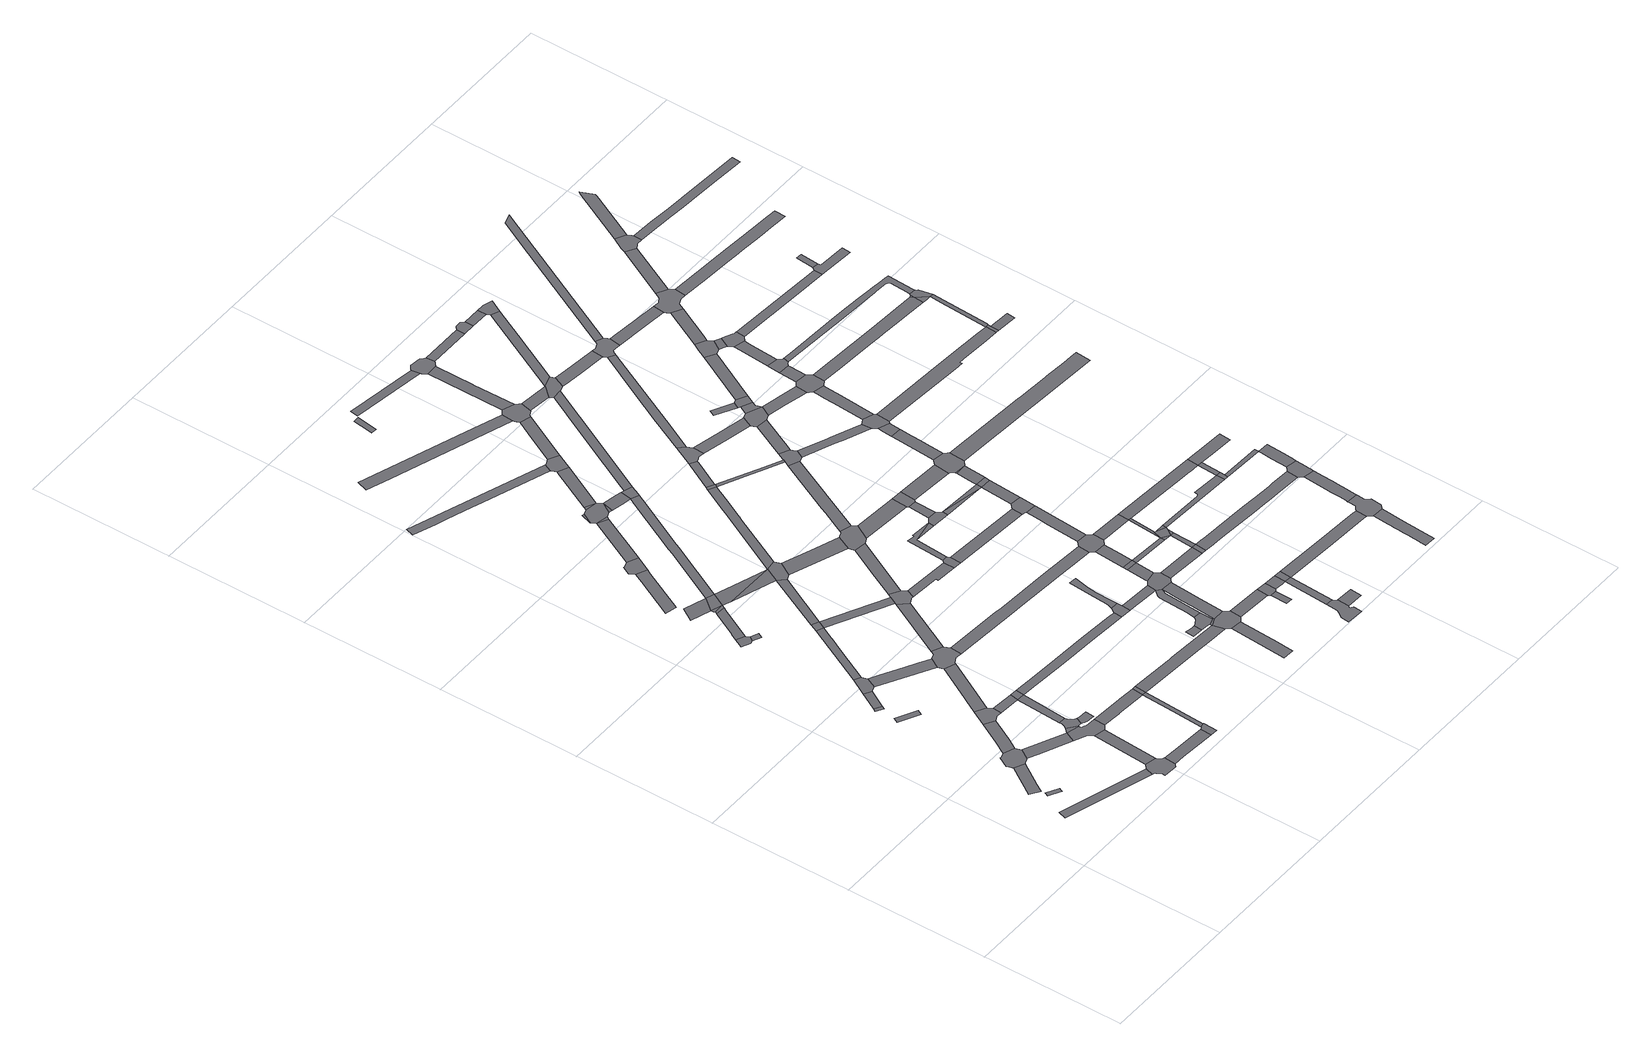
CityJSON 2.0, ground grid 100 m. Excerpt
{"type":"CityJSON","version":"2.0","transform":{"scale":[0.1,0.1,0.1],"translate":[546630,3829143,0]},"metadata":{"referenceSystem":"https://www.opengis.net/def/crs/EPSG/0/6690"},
"CityObjects":{
"road1":{"type":"Road","geometry":[{"type":"MultiSurface","lod":"1","boundaries":[[[0,1,2,3,4,5]]]}]},
"road2":{"type":"Road","attributes":{"RoadStructureAttribute.sectionType":"1"},"geometry":[{"type":"MultiSurface","lod":"1","boundaries":[[[6,7,8,9,10]]]}]},
"road3":{"type":"Road","attributes":{"RoadStructureAttribute.sectionType":"1"},"geometry":[{"type":"MultiSurface","lod":"1","boundaries":[[[11,12,13,14]]]}]},
"road4":{"type":"Road","geometry":[{"type":"MultiSurface","lod":"1","boundaries":[[[15,16,17,18,19,20,21,22,6,10,23,24,25,26,27,28,29]]]}]},
"road5":{"type":"Road","geometry":[{"type":"MultiSurface","lod":"1","boundaries":[[[30,31,32,33]]]}]},
"road6":{"type":"Road","geometry":[{"type":"MultiSurface","lod":"1","boundaries":[[[34,35,36,37]]]}]},
"road7":{"type":"Road","attributes":{"RoadStructureAttribute.sectionType":"1"},"geometry":[{"type":"MultiSurface","lod":"1","boundaries":[[[38,39,15,29,40,41,42]]]}]},
"road8":{"type":"Road","attributes":{"RoadStructureAttribute.sectionType":"1"},"geometry":[{"type":"MultiSurface","lod":"1","boundaries":[[[43,44,27,26,45,46,47,48]]]}]},
"road9":{"type":"Road","attributes":{"RoadStructureAttribute.sectionType":"1"},"geometry":[{"type":"MultiSurface","lod":"1","boundaries":[[[49,50,34,37,51]]]}]},
"road10":{"type":"Road","geometry":[{"type":"MultiSurface","lod":"1","boundaries":[[[52,53,14,13,54,55,56,57,58,59,60,61,62,63,64,65,66]]]}]},
"road11":{"type":"Road","geometry":[{"type":"MultiSurface","lod":"1","boundaries":[[[67,38,42,68,69,70,71,72,73,74]]]}]},
"road12":{"type":"Road","geometry":[{"type":"MultiSurface","lod":"1","boundaries":[[[75,50,49,51,76,77,78,79,80]]]}]},
"road13":{"type":"Road","attributes":{"RoadStructureAttribute.sectionType":"1"},"geometry":[{"type":"MultiSurface","lod":"1","boundaries":[[[81,82,52,66,83]]]}]},
"road14":{"type":"Road","attributes":{"RoadStructureAttribute.sectionType":"1"},"geometry":[{"type":"MultiSurface","lod":"1","boundaries":[[[84,48,85,86]]]}]},
"road15":{"type":"Road","geometry":[{"type":"MultiSurface","lod":"1","boundaries":[[[48,47,87,88,81,83,89,90,91,92,93,85]]]}]},
"road16":{"type":"Road","geometry":[{"type":"MultiSurface","lod":"1","boundaries":[[[94,95,96,84,86,97,98,99,100,101,102]]]}]},
"road17":{"type":"Road","attributes":{"RoadStructureAttribute.sectionType":"1"},"geometry":[{"type":"MultiSurface","lod":"1","boundaries":[[[72,71,103,104,105]]]}]},
"road18":{"type":"Road","geometry":[{"type":"MultiSurface","lod":"1","boundaries":[[[106,107,108,109,110,111]]]}]},
"road19":{"type":"Road","attributes":{"RoadStructureAttribute.sectionType":"1"},"geometry":[{"type":"MultiSurface","lod":"1","boundaries":[[[112,62,61,113,114,115]]]}]},
"road20":{"type":"Road","attributes":{"RoadStructureAttribute.sectionType":"1"},"geometry":[{"type":"MultiSurface","lod":"1","boundaries":[[[104,94,102,116]]]}]},
"road21":{"type":"Road","geometry":[{"type":"MultiSurface","lod":"1","boundaries":[[[117,118,119,120,121,99,98]]]}]},
"road22":{"type":"Road","attributes":{"RoadStructureAttribute.sectionType":"1"},"geometry":[{"type":"MultiSurface","lod":"1","boundaries":[[[122,123,124,67,74,125,126]]]}]},
"road23":{"type":"Road","attributes":{"RoadStructureAttribute.sectionType":"1"},"geometry":[{"type":"MultiSurface","lod":"1","boundaries":[[[127,128,129,130,78,77,131,132]]]}]},
"road24":{"type":"Road","geometry":[{"type":"MultiSurface","lod":"1","boundaries":[[[133,134,110,109]]]}]},
"road25":{"type":"Road","attributes":{"RoadStructureAttribute.sectionType":"1"},"geometry":[{"type":"MultiSurface","lod":"1","boundaries":[[[135,75,80,136,137,138,139,140]]]}]},
"road26":{"type":"Road","geometry":[{"type":"MultiSurface","lod":"1","boundaries":[[[105,104,116,141]]]}]},
"road27":{"type":"Road","attributes":{"RoadStructureAttribute.sectionType":"1"},"geometry":[{"type":"MultiSurface","lod":"1","boundaries":[[[142,143,144,106,111,145,146]]]}]},
"road28":{"type":"Road","attributes":{"RoadStructureAttribute.sectionType":"1"},"geometry":[{"type":"MultiSurface","lod":"1","boundaries":[[[147,148,149,150]]]}]},
"road29":{"type":"Road","geometry":[{"type":"MultiSurface","lod":"1","boundaries":[[[151,152,153,154,115,114,155]]]}]},
"road30":{"type":"Road","attributes":{"RoadStructureAttribute.sectionType":"1"},"geometry":[{"type":"MultiSurface","lod":"1","boundaries":[[[156,157,158,90,89,159,160,161,162,163]]]}]},
"road31":{"type":"Road","attributes":{"RoadStructureAttribute.sectionType":"1"},"geometry":[{"type":"MultiSurface","lod":"1","boundaries":[[[164,165,166,142,146]]]}]},
"road32":{"type":"Road","attributes":{"RoadStructureAttribute.sectionType":"1"},"geometry":[{"type":"MultiSurface","lod":"1","boundaries":[[[149,167,168,166,165]]]}]},
"road33":{"type":"Road","attributes":{"RoadStructureAttribute.sectionType":"1"},"geometry":[{"type":"MultiSurface","lod":"1","boundaries":[[[169,170,171,172,173,174]]]}]},
"road34":{"type":"Road","geometry":[{"type":"MultiSurface","lod":"1","boundaries":[[[150,149,165,175]]]}]},
"road35":{"type":"Road","geometry":[{"type":"MultiSurface","lod":"1","boundaries":[[[176,177,132,131,178,122,126,179,180,181,182,183]]]}]},
"road36":{"type":"Road","geometry":[{"type":"MultiSurface","lod":"1","boundaries":[[[184,135,140,185]]]}]},
"road37":{"type":"Road","attributes":{"RoadStructureAttribute.sectionType":"1"},"geometry":[{"type":"MultiSurface","lod":"1","boundaries":[[[162,186,153,152,187]]]}]},
"road38":{"type":"Road","geometry":[{"type":"MultiSurface","lod":"1","boundaries":[[[163,162,187,188]]]}]},
"road39":{"type":"Road","geometry":[{"type":"MultiSurface","lod":"1","boundaries":[[[189,190,191,192,193,169,174,194]]]}]},
"road40":{"type":"Road","attributes":{"RoadStructureAttribute.sectionType":"1"},"geometry":[{"type":"MultiSurface","lod":"1","boundaries":[[[195,184,185,196,197]]]}]},
"road41":{"type":"Road","attributes":{"RoadStructureAttribute.sectionType":"1"},"geometry":[{"type":"MultiSurface","lod":"1","boundaries":[[[185,140,198,199]]]}]},
"road42":{"type":"Road","attributes":{"RoadStructureAttribute.sectionType":"1"},"geometry":[{"type":"MultiSurface","lod":"1","boundaries":[[[200,195,201]]]}]},
"road43":{"type":"Road","attributes":{"RoadStructureAttribute.sectionType":"1"},"geometry":[{"type":"MultiSurface","lod":"1","boundaries":[[[202,175,165,200,201]]]}]},
"road44":{"type":"Road","attributes":{"RoadStructureAttribute.sectionType":"1"},"geometry":[{"type":"MultiSurface","lod":"1","boundaries":[[[203,176,183,204]]]}]},
"road45":{"type":"Road","attributes":{"RoadStructureAttribute.sectionType":"1"},"geometry":[{"type":"MultiSurface","lod":"1","boundaries":[[[205,206,207,208,141,116,209,210,211,212,213,214,215]]]}]},
"road46":{"type":"Road","attributes":{"RoadStructureAttribute.sectionType":"1"},"geometry":[{"type":"MultiSurface","lod":"1","boundaries":[[[216,189,194,217]]]}]},
"road47":{"type":"Road","attributes":{"RoadStructureAttribute.sectionType":"1"},"geometry":[{"type":"MultiSurface","lod":"1","boundaries":[[[218,219,220,221,222,150,175,223,224,225,226]]]}]},
"road48":{"type":"Road","geometry":[{"type":"MultiSurface","lod":"1","boundaries":[[[227,201,195,197,228,229]]]}]},
"road49":{"type":"Road","attributes":{"RoadStructureAttribute.sectionType":"1"},"geometry":[{"type":"MultiSurface","lod":"1","boundaries":[[[230,231,232,233,234,235,236,237]]]}]},
"road50":{"type":"Road","geometry":[{"type":"MultiSurface","lod":"1","boundaries":[[[238,199,198,203,204,239,240,241,242,243,244,245]]]}]},
"road51":{"type":"Road","attributes":{"RoadStructureAttribute.sectionType":"1"},"geometry":[{"type":"MultiSurface","lod":"1","boundaries":[[[246,247,248]]]}]},
"road52":{"type":"Road","attributes":{"RoadStructureAttribute.sectionType":"1"},"geometry":[{"type":"MultiSurface","lod":"1","boundaries":[[[216,217,249]]]}]},
"road53":{"type":"Road","attributes":{"RoadStructureAttribute.sectionType":"1"},"geometry":[{"type":"MultiSurface","lod":"1","boundaries":[[[250,251,252,188,187,253,254,255,256,257,258,259]]]}]},
"road54":{"type":"Road","geometry":[{"type":"MultiSurface","lod":"1","boundaries":[[[260,248,247,216,249,261,262,263]]]}]},
"road55":{"type":"Road","attributes":{"RoadStructureAttribute.sectionType":"1"},"geometry":[{"type":"MultiSurface","lod":"1","boundaries":[[[264,260,263]]]}]},
"road56":{"type":"Road","attributes":{"RoadStructureAttribute.sectionType":"1"},"geometry":[{"type":"MultiSurface","lod":"1","boundaries":[[[262,261,265]]]}]},
"road57":{"type":"Road","attributes":{"RoadStructureAttribute.sectionType":"1"},"geometry":[{"type":"MultiSurface","lod":"1","boundaries":[[[266,229,228,267,268]]]}]},
"road58":{"type":"Road","attributes":{"RoadStructureAttribute.sectionType":"1"},"geometry":[{"type":"MultiSurface","lod":"1","boundaries":[[[269,270,271,272,238,245,273]]]}]},
"road59":{"type":"Road","attributes":{"RoadStructureAttribute.sectionType":"1"},"geometry":[{"type":"MultiSurface","lod":"1","boundaries":[[[242,241,274,275,276,277]]]}]},
"road60":{"type":"Road","attributes":{"RoadStructureAttribute.sectionType":"1"},"geometry":[{"type":"MultiSurface","lod":"1","boundaries":[[[278,279,280,281,182,181,282,283,284,285,286,287,288]]]}]},
"road61":{"type":"Road","attributes":{"RoadStructureAttribute.sectionType":"1"},"geometry":[{"type":"MultiSurface","lod":"1","boundaries":[[[289,262,265,290,291,218,292]]]}]},
"road62":{"type":"Road","attributes":{"RoadStructureAttribute.sectionType":"1"},"geometry":[{"type":"MultiSurface","lod":"1","boundaries":[[[293,294,295,201,227,296,297,298,299,300,301]]]}]},
"road63":{"type":"Road","attributes":{"RoadStructureAttribute.sectionType":"1"},"geometry":[{"type":"MultiSurface","lod":"1","boundaries":[[[302,303,264,263,304]]]}]},
"road64":{"type":"Road","attributes":{"RoadStructureAttribute.sectionType":"1"},"geometry":[{"type":"MultiSurface","lod":"1","boundaries":[[[305,306,307,308,309,310,311,312]]]}]},
"road65":{"type":"Road","geometry":[{"type":"MultiSurface","lod":"1","boundaries":[[[313,314,315,316,317]]]}]},
"road66":{"type":"Road","geometry":[{"type":"MultiSurface","lod":"1","boundaries":[[[318,215,214,319,320,321]]]}]},
"road67":{"type":"Road","geometry":[{"type":"MultiSurface","lod":"1","boundaries":[[[292,218,226,322,323,324]]]}]},
"road68":{"type":"Road","attributes":{"RoadStructureAttribute.sectionType":"1"},"geometry":[{"type":"MultiSurface","lod":"1","boundaries":[[[325,326,327,328,329,330]]]}]},
"road69":{"type":"Road","geometry":[{"type":"MultiSurface","lod":"1","boundaries":[[[331,332,333,334,335,336,337]]]}]},
"road70":{"type":"Road","geometry":[{"type":"MultiSurface","lod":"1","boundaries":[[[338,339,277,276,340,341]]]}]},
"road71":{"type":"Road","attributes":{"RoadStructureAttribute.sectionType":"1"},"geometry":[{"type":"MultiSurface","lod":"1","boundaries":[[[342,343,344,317,316,345,346,347,348,349]]]}]},
"road72":{"type":"Road","geometry":[{"type":"MultiSurface","lod":"1","boundaries":[[[350,351,352,268,267,353,354,269,273,355,356,357,358,359,360]]]}]},
"road73":{"type":"Road","geometry":[{"type":"MultiSurface","lod":"1","boundaries":[[[347,346,259,361]]]}]},
"road74":{"type":"Road","attributes":{"RoadStructureAttribute.sectionType":"1"},"geometry":[{"type":"MultiSurface","lod":"1","boundaries":[[[362,363,364,365,366,367,368,369,318,321]]]}]},
"road75":{"type":"Road","geometry":[{"type":"MultiSurface","lod":"1","boundaries":[[[370,371,237,236,372,302,304,373,374]]]}]},
"road76":{"type":"Road","geometry":[{"type":"MultiSurface","lod":"1","boundaries":[[[375,361,259,258,325,330,376,377,378]]]}]},
"road77":{"type":"Road","attributes":{"RoadStructureAttribute.sectionType":"1"},"geometry":[{"type":"MultiSurface","lod":"1","boundaries":[[[379,320,319,380,381,382]]]}]},
"road78":{"type":"Road","attributes":{"RoadStructureAttribute.sectionType":"1"},"geometry":[{"type":"MultiSurface","lod":"1","boundaries":[[[381,383,384,385,342,349,386,387]]]}]},
"road79":{"type":"Road","attributes":{"RoadStructureAttribute.sectionType":"1"},"geometry":[{"type":"MultiSurface","lod":"1","boundaries":[[[388,389,390,339,338,391,392]]]}]},
"road80":{"type":"Road","geometry":[{"type":"MultiSurface","lod":"1","boundaries":[[[393,293,301,394]]]}]},
"road81":{"type":"Road","attributes":{"RoadStructureAttribute.sectionType":"1"},"geometry":[{"type":"MultiSurface","lod":"1","boundaries":[[[387,395,396,397,375,378,398,399,400,401]]]}]},
"road82":{"type":"Road","attributes":{"RoadStructureAttribute.sectionType":"1"},"geometry":[{"type":"MultiSurface","lod":"1","boundaries":[[[392,391,402]]]}]},
"road83":{"type":"Road","attributes":{"RoadStructureAttribute.sectionType":"1"},"geometry":[{"type":"MultiSurface","lod":"1","boundaries":[[[403,404,370,374,405,406,407]]]}]},
"road84":{"type":"Road","attributes":{"RoadStructureAttribute.sectionType":"1"},"geometry":[{"type":"MultiSurface","lod":"1","boundaries":[[[358,357,408,409]]]}]},
"road85":{"type":"Road","attributes":{"RoadStructureAttribute.sectionType":"1"},"geometry":[{"type":"MultiSurface","lod":"1","boundaries":[[[410,411,393,394,412,413,414,415]]]}]},
"road86":{"type":"Road","attributes":{"RoadStructureAttribute.sectionType":"1"},"geometry":[{"type":"MultiSurface","lod":"1","boundaries":[[[377,376,416,417]]]}]},
"road87":{"type":"Road","geometry":[{"type":"MultiSurface","lod":"1","boundaries":[[[418,419,420,421,422,423,382,381,387,401,424,425,426]]]}]},
"road88":{"type":"Road","attributes":{"RoadStructureAttribute.sectionType":"1"},"geometry":[{"type":"MultiSurface","lod":"1","boundaries":[[[427,428,429,430]]]}]},
"road89":{"type":"Road","attributes":{"RoadStructureAttribute.sectionType":"1"},"geometry":[{"type":"MultiSurface","lod":"1","boundaries":[[[431,432,341,340,433,434]]]}]},
"road90":{"type":"Road","attributes":{"RoadStructureAttribute.sectionType":"1"},"geometry":[{"type":"MultiSurface","lod":"1","boundaries":[[[435,436,437,438,350,360,439]]]}]},
"road91":{"type":"Road","attributes":{"RoadStructureAttribute.sectionType":"1"},"geometry":[{"type":"MultiSurface","lod":"1","boundaries":[[[440,441,442,443,444,445,446,447,324,323]]]}]},
"road92":{"type":"Road","attributes":{"RoadStructureAttribute.sectionType":"1"},"geometry":[{"type":"MultiSurface","lod":"1","boundaries":[[[448,449,450,421,420,451,452]]]}]},
"road93":{"type":"Road","geometry":[{"type":"MultiSurface","lod":"1","boundaries":[[[453,448,452,454]]]}]},
"road94":{"type":"Road","geometry":[{"type":"MultiSurface","lod":"1","boundaries":[[[455,392,402,456,457,458]]]}]},
"road95":{"type":"Road","attributes":{"RoadStructureAttribute.sectionType":"1"},"geometry":[{"type":"MultiSurface","lod":"1","boundaries":[[[459,394,301,460,461,462,463]]]}]},
"road96":{"type":"Road","geometry":[{"type":"MultiSurface","lod":"1","boundaries":[[[464,465,466,467,468]]]}]},
"road97":{"type":"Road","attributes":{"RoadStructureAttribute.sectionType":"1"},"geometry":[{"type":"MultiSurface","lod":"1","boundaries":[[[469,453,454,470,471,472]]]}]},
"road98":{"type":"Road","attributes":{"RoadStructureAttribute.sectionType":"1"},"geometry":[{"type":"MultiSurface","lod":"1","boundaries":[[[473,455,458,474]]]}]},
"road99":{"type":"Road","geometry":[{"type":"MultiSurface","lod":"1","boundaries":[[[475,476,477,478,479,480,481,482,483,484,485,486,487,488]]]}]},
"road100":{"type":"Road","geometry":[{"type":"MultiSurface","lod":"1","boundaries":[[[489,410,415,490,491,492,493,494,495]]]}]},
"road101":{"type":"Road","geometry":[{"type":"MultiSurface","lod":"1","boundaries":[[[496,312,311,497,403,407,498,499,500,501,502]]]}]},
"road102":{"type":"Road","geometry":[{"type":"MultiSurface","lod":"1","boundaries":[[[417,416,464,468,503,504]]]}]},
"road103":{"type":"Road","geometry":[{"type":"MultiSurface","lod":"1","boundaries":[[[409,408,473,474,505,506]]]}]},
"road104":{"type":"Road","geometry":[{"type":"MultiSurface","lod":"1","boundaries":[[[507,288,287,469,472,508,509,510,511]]]}]},
"road105":{"type":"Road","attributes":{"RoadStructureAttribute.sectionType":"1"},"geometry":[{"type":"MultiSurface","lod":"1","boundaries":[[[426,425,512,513,514]]]}]},
"road106":{"type":"Road","attributes":{"RoadStructureAttribute.sectionType":"1"},"geometry":[{"type":"MultiSurface","lod":"1","boundaries":[[[515,475,488,516]]]}]},
"road107":{"type":"Road","attributes":{"RoadStructureAttribute.sectionType":"1"},"geometry":[{"type":"MultiSurface","lod":"1","boundaries":[[[504,503,517,515,518]]]}]},
"road108":{"type":"Road","attributes":{"RoadStructureAttribute.sectionType":"1"},"geometry":[{"type":"MultiSurface","lod":"1","boundaries":[[[454,452,519,520]]]}]},
"road109":{"type":"Road","attributes":{"RoadStructureAttribute.sectionType":"1"},"geometry":[{"type":"MultiSurface","lod":"1","boundaries":[[[521,522,523,524,525,526,496,502]]]}]},
"road110":{"type":"Road","geometry":[{"type":"MultiSurface","lod":"1","boundaries":[[[527,528,486,485]]]}]},
"road111":{"type":"Road","attributes":{"RoadStructureAttribute.sectionType":"1"},"geometry":[{"type":"MultiSurface","lod":"1","boundaries":[[[529,530,531,507,511,532]]]}]},
"road112":{"type":"Road","attributes":{"RoadStructureAttribute.sectionType":"1"},"geometry":[{"type":"MultiSurface","lod":"1","boundaries":[[[457,456,533]]]}]},
"road113":{"type":"Road","geometry":[{"type":"MultiSurface","lod":"1","boundaries":[[[518,515,516,534]]]}]},
"road114":{"type":"Road","attributes":{"RoadStructureAttribute.sectionType":"1"},"geometry":[{"type":"MultiSurface","lod":"1","boundaries":[[[535,500,499,536,537,538]]]}]},
"road115":{"type":"Road","attributes":{"RoadStructureAttribute.sectionType":"1"},"geometry":[{"type":"MultiSurface","lod":"1","boundaries":[[[457,533,539,540]]]}]},
"road116":{"type":"Road","geometry":[{"type":"MultiSurface","lod":"1","boundaries":[[[541,542,543,463,462,544,435,439,545,546,547,548,549,550]]]}]},
"road117":{"type":"Road","geometry":[{"type":"MultiSurface","lod":"1","boundaries":[[[551,552,553,430,429,554,524,523,555,556,557,558,559,560]]]}]},
"road118":{"type":"Road","geometry":[{"type":"MultiSurface","lod":"1","boundaries":[[[514,513,561,562]]]}]},
"road119":{"type":"Road","attributes":{"RoadStructureAttribute.sectionType":"1"},"geometry":[{"type":"MultiSurface","lod":"1","boundaries":[[[563,564,565,566,493,492,567,568,569]]]}]},
"road120":{"type":"Road","geometry":[{"type":"MultiSurface","lod":"1","boundaries":[[[570,434,433,571,572,529,532,573]]]}]},
"road121":{"type":"Road","geometry":[{"type":"MultiSurface","lod":"1","boundaries":[[[574,575,510,509,576,577,578,579,580]]]}]},
"road122":{"type":"Road","attributes":{"RoadStructureAttribute.sectionType":"1"},"geometry":[{"type":"MultiSurface","lod":"1","boundaries":[[[506,505,581,582]]]}]},
"road123":{"type":"Road","attributes":{"RoadStructureAttribute.sectionType":"1"},"geometry":[{"type":"MultiSurface","lod":"1","boundaries":[[[520,519,583]]]}]},
"road124":{"type":"Road","attributes":{"RoadStructureAttribute.sectionType":"1"},"geometry":[{"type":"MultiSurface","lod":"1","boundaries":[[[583,514,562,584]]]}]},
"road125":{"type":"Road","geometry":[{"type":"MultiSurface","lod":"1","boundaries":[[[585,538,537,443,442,586,587]]]}]},
"road126":{"type":"Road","geometry":[{"type":"MultiSurface","lod":"1","boundaries":[[[588,520,583,589,590,591]]]}]},
"road127":{"type":"Road","attributes":{"RoadStructureAttribute.sectionType":"1"},"geometry":[{"type":"MultiSurface","lod":"1","boundaries":[[[579,520,588,592,593]]]}]},
"road128":{"type":"Road","attributes":{"RoadStructureAttribute.sectionType":"1"},"geometry":[{"type":"MultiSurface","lod":"1","boundaries":[[[589,583,584]]]}]},
"road129":{"type":"Road","attributes":{"RoadStructureAttribute.sectionType":"1"},"geometry":[{"type":"MultiSurface","lod":"1","boundaries":[[[539,570,573,594]]]}]},
"road130":{"type":"Road","attributes":{"RoadStructureAttribute.sectionType":"1"},"geometry":[{"type":"MultiSurface","lod":"1","boundaries":[[[595,541,550,596,597,598]]]}]},
"road131":{"type":"Road","geometry":[{"type":"MultiSurface","lod":"1","boundaries":[[[591,590,599]]]}]},
"road132":{"type":"Road","geometry":[{"type":"MultiSurface","lod":"1","boundaries":[[[540,539,594,600]]]}]},
"road133":{"type":"Road","attributes":{"RoadStructureAttribute.sectionType":"1"},"geometry":[{"type":"MultiSurface","lod":"1","boundaries":[[[601,602,603,489,495,604,605,606]]]}]},
"road134":{"type":"Road","attributes":{"RoadStructureAttribute.sectionType":"1"},"geometry":[{"type":"MultiSurface","lod":"1","boundaries":[[[607,608,609,610,540,600]]]}]},
"road135":{"type":"Road","attributes":{"RoadStructureAttribute.sectionType":"1"},"geometry":[{"type":"MultiSurface","lod":"1","boundaries":[[[611,612,613,614,548,547,615,616,617,618]]]}]},
"road136":{"type":"Road","attributes":{"RoadStructureAttribute.sectionType":"1"},"geometry":[{"type":"MultiSurface","lod":"1","boundaries":[[[619,608,607]]]}]},
"road137":{"type":"Road","attributes":{"RoadStructureAttribute.sectionType":"1"},"geometry":[{"type":"MultiSurface","lod":"1","boundaries":[[[558,557,620,621]]]}]},
"road138":{"type":"Road","geometry":[{"type":"MultiSurface","lod":"1","boundaries":[[[622,623,624,582,581,625,626,619,607,627,628,629,630,631,632]]]}]},
"road139":{"type":"Road","geometry":[{"type":"MultiSurface","lod":"1","boundaries":[[[633,634,635,636,637]]]}]},
"road140":{"type":"Road","geometry":[{"type":"MultiSurface","lod":"1","boundaries":[[[638,639,569,568,595,598,640,641,642]]]}]},
"road141":{"type":"Road","attributes":{"RoadStructureAttribute.sectionType":"1"},"geometry":[{"type":"MultiSurface","lod":"1","boundaries":[[[643,644,587,586,645,646,647,648]]]}]},
"road142":{"type":"Road","attributes":{"RoadStructureAttribute.sectionType":"1"},"geometry":[{"type":"MultiSurface","lod":"1","boundaries":[[[649,638,642,650,651]]]}]},
"road143":{"type":"Road","attributes":{"RoadStructureAttribute.sectionType":"1"},"geometry":[{"type":"MultiSurface","lod":"1","boundaries":[[[652,653,534,516,654,655,656,657,658]]]}]},
"road144":{"type":"Road","attributes":{"RoadStructureAttribute.sectionType":"1"},"geometry":[{"type":"MultiSurface","lod":"1","boundaries":[[[659,660,661,662,622,632,663,664,665,666]]]}]},
"road145":{"type":"Road","geometry":[{"type":"MultiSurface","lod":"1","boundaries":[[[667,668,637,636,669,649,651,670]]]}]},
"road146":{"type":"Road","attributes":{"RoadStructureAttribute.sectionType":"1"},"geometry":[{"type":"MultiSurface","lod":"1","boundaries":[[[671,538,585,672,673]]]}]},
"road147":{"type":"Road","attributes":{"RoadStructureAttribute.sectionType":"1"},"geometry":[{"type":"MultiSurface","lod":"1","boundaries":[[[674,675,676,599,590,677,678]]]}]},
"road148":{"type":"Road","attributes":{"RoadStructureAttribute.sectionType":"1"},"geometry":[{"type":"MultiSurface","lod":"1","boundaries":[[[679,680,659,666,681]]]}]},
"road149":{"type":"Road","geometry":[{"type":"MultiSurface","lod":"1","boundaries":[[[682,683,621,620,684,685]]]}]},
"road150":{"type":"Road","attributes":{"RoadStructureAttribute.sectionType":"1"},"geometry":[{"type":"MultiSurface","lod":"1","boundaries":[[[686,642,641,687,688,689,690,691,692]]]}]},
"road151":{"type":"Road","attributes":{"RoadStructureAttribute.sectionType":"1"},"geometry":[{"type":"MultiSurface","lod":"1","boundaries":[[[693,694,695,696,697,698,562,561,699,700,701,702,703,704,705,706,707,708]]]}]},
"road152":{"type":"Road","attributes":{"RoadStructureAttribute.sectionType":"1"},"geometry":[{"type":"MultiSurface","lod":"1","boundaries":[[[709,580,579,593,710,711,712,713,714,715]]]}]},
"road153":{"type":"Road","geometry":[{"type":"MultiSurface","lod":"1","boundaries":[[[716,717,618,617,718,719,679,681,720,721,722,723]]]}]},
"road154":{"type":"Road","attributes":{"RoadStructureAttribute.sectionType":"1"},"geometry":[{"type":"MultiSurface","lod":"1","boundaries":[[[685,684,724,725]]]}]},
"road155":{"type":"Road","attributes":{"RoadStructureAttribute.sectionType":"1"},"geometry":[{"type":"MultiSurface","lod":"1","boundaries":[[[726,667,670,727]]]}]},
"road156":{"type":"Road","geometry":[{"type":"MultiSurface","lod":"1","boundaries":[[[728,729,730,648,647,601,606,731,732,733,734,735,736,737,738]]]}]},
"road157":{"type":"Road","attributes":{"RoadStructureAttribute.sectionType":"1"},"geometry":[{"type":"MultiSurface","lod":"1","boundaries":[[[739,740,741,742,716,723,743,744,745]]]}]},
"road158":{"type":"Road","attributes":{"RoadStructureAttribute.sectionType":"1"},"geometry":[{"type":"MultiSurface","lod":"1","boundaries":[[[746,747,748,749,750,751,752,753,754,755,756,757,758,759,760,761,762,763,764,765]]]}]},
"road159":{"type":"Road","geometry":[{"type":"MultiSurface","lod":"1","boundaries":[[[725,724,671,673,766,767]]]}]},
"road160":{"type":"Road","geometry":[{"type":"MultiSurface","lod":"1","boundaries":[[[768,769,692,691,770,739,745,771,772,773]]]}]},
"road161":{"type":"Road","attributes":{"RoadStructureAttribute.sectionType":"1"},"geometry":[{"type":"MultiSurface","lod":"1","boundaries":[[[774,768,773,775,776]]]}]},
"road162":{"type":"Road","geometry":[{"type":"MultiSurface","lod":"1","boundaries":[[[678,677,777,778,779]]]}]},
"road163":{"type":"Road","geometry":[{"type":"MultiSurface","lod":"1","boundaries":[[[714,678,779,780]]]}]},
"road164":{"type":"Road","geometry":[{"type":"MultiSurface","lod":"1","boundaries":[[[781,782,783,784,658,657,785,746,765,786,787,788,789,790,791]]]}]},
"road165":{"type":"Road","geometry":[{"type":"MultiSurface","lod":"1","boundaries":[[[792,793,726,727,794,795,796]]]}]},
"road166":{"type":"Road","geometry":[{"type":"MultiSurface","lod":"1","boundaries":[[[797,798,774,776,799,800,801,802,803,804,805,806,807]]]}]},
"road167":{"type":"Road","attributes":{"RoadStructureAttribute.sectionType":"1"},"geometry":[{"type":"MultiSurface","lod":"1","boundaries":[[[808,809,736,735,810,811,812,813]]]}]},
"road168":{"type":"Road","attributes":{"RoadStructureAttribute.sectionType":"1"},"geometry":[{"type":"MultiSurface","lod":"1","boundaries":[[[814,815,816,797,807,817,818,819]]]}]},
"road169":{"type":"Road","attributes":{"RoadStructureAttribute.sectionType":"1"},"geometry":[{"type":"MultiSurface","lod":"1","boundaries":[[[795,794,820,821]]]}]},
"road170":{"type":"Road","attributes":{"RoadStructureAttribute.sectionType":"1"},"geometry":[{"type":"MultiSurface","lod":"1","boundaries":[[[822,823,824,825,826,827,828,781,791,829,830,831,832,833,834]]]}]},
"road171":{"type":"Road","attributes":{"RoadStructureAttribute.sectionType":"1"},"geometry":[{"type":"MultiSurface","lod":"1","boundaries":[[[778,777,835,836]]]}]},
"road172":{"type":"Road","geometry":[{"type":"MultiSurface","lod":"1","boundaries":[[[837,838,839,821,820,814,819,840,841,842]]]}]},
"road173":{"type":"Road","attributes":{"RoadStructureAttribute.sectionType":"1"},"geometry":[{"type":"MultiSurface","lod":"1","boundaries":[[[843,844,845,846,847,848,629,628,849,850,851]]]}]},
"road174":{"type":"Road","attributes":{"RoadStructureAttribute.sectionType":"1"},"geometry":[{"type":"MultiSurface","lod":"1","boundaries":[[[852,792,796,853,854]]]}]},
"road175":{"type":"Road","attributes":{"RoadStructureAttribute.sectionType":"1"},"geometry":[{"type":"MultiSurface","lod":"1","boundaries":[[[855,856,715,714,780,857,858,859,860,861]]]}]},
"road176":{"type":"Road","geometry":[{"type":"MultiSurface","lod":"1","boundaries":[[[862,863,708,707,864,865,822,834,866,867,868,869,870]]]}]},
"road177":{"type":"Road","attributes":{"RoadStructureAttribute.sectionType":"1"},"geometry":[{"type":"MultiSurface","lod":"1","boundaries":[[[835,871,872,862,870,873,874,875]]]}]},
"road178":{"type":"Road","attributes":{"RoadStructureAttribute.sectionType":"1"},"geometry":[{"type":"MultiSurface","lod":"1","boundaries":[[[876,877,878,721,720,879,880,881,882,883,884,885,886]]]}]},
"road179":{"type":"Road","attributes":{"RoadStructureAttribute.sectionType":"1"},"geometry":[{"type":"MultiSurface","lod":"1","boundaries":[[[887,888,889,890,728,738]]]}]},
"road180":{"type":"Road","geometry":[{"type":"MultiSurface","lod":"1","boundaries":[[[891,892,893,894,895,813,812,896,852,854,897,898,899,900,901]]]}]},
"road181":{"type":"Road","attributes":{"RoadStructureAttribute.sectionType":"1"},"geometry":[{"type":"MultiSurface","lod":"1","boundaries":[[[902,772,771,903,904,905,906,907,908,909,910,911,912]]]}]},
"road182":{"type":"Road","attributes":{"RoadStructureAttribute.sectionType":"1"},"geometry":[{"type":"MultiSurface","lod":"1","boundaries":[[[913,914,915,916,917,918,919,920,921,922,923,924,802,801,925,926,927,928,929,930,931,932,933,934,935]]]}]},
"road183":{"type":"Road","attributes":{"RoadStructureAttribute.sectionType":"1"},"geometry":[{"type":"MultiSurface","lod":"1","boundaries":[[[936,937,842,841,938,939,940,941]]]}]},
"road184":{"type":"Road","attributes":{"RoadStructureAttribute.sectionType":"1"},"geometry":[{"type":"MultiSurface","lod":"1","boundaries":[[[942,891,901,943]]]}]},
"road185":{"type":"Road","geometry":[{"type":"MultiSurface","lod":"1","boundaries":[[[944,945,942,943,946,947,948,949,950,951,952]]]}]},
"road186":{"type":"Road","geometry":[{"type":"MultiSurface","lod":"1","boundaries":[[[885,953,954,955,956,886]]]}]},
"road187":{"type":"Road","attributes":{"RoadStructureAttribute.sectionType":"1"},"geometry":[{"type":"MultiSurface","lod":"1","boundaries":[[[954,953,957,958]]]}]},
"road188":{"type":"Road","attributes":{"RoadStructureAttribute.sectionType":"1"},"geometry":[{"type":"MultiSurface","lod":"1","boundaries":[[[959,960,961,886,956,962,963,964]]]}]},
"road189":{"type":"Road","geometry":[{"type":"MultiSurface","lod":"1","boundaries":[[[965,966,912,911]]]}]},
"road190":{"type":"Road","attributes":{"RoadStructureAttribute.sectionType":"1"},"geometry":[{"type":"MultiSurface","lod":"1","boundaries":[[[967,968,969,970,971,972,900,899,973,974,975,976,977,978,979,980,981]]]}]},
"road191":{"type":"Road","geometry":[{"type":"MultiSurface","lod":"1","boundaries":[[[911,910,982,959]]]}]},
"road192":{"type":"Road","geometry":[{"type":"MultiSurface","lod":"1","boundaries":[[[934,983,965,911,959,964,984,985,935]]]}]},
"road193":{"type":"Road","attributes":{"RoadStructureAttribute.sectionType":"1"},"geometry":[{"type":"MultiSurface","lod":"1","boundaries":[[[986,987,988,944,952,989,990,991]]]}]},
"road194":{"type":"Road","geometry":[{"type":"MultiSurface","lod":"1","boundaries":[[[992,993,994,995]]]}]},
"road195":{"type":"Road","geometry":[{"type":"MultiSurface","lod":"1","boundaries":[[[994,941,940,996,997,998,995]]]}]},
"road196":{"type":"Road","attributes":{"RoadStructureAttribute.sectionType":"1"},"geometry":[{"type":"MultiSurface","lod":"1","boundaries":[[[999,1000,1001,1002,1003,950,949,1004,1005,1006,1007,1008,1009,1010]]]}]}
},
"vertices":[
[455,496,0],[456,495,0],[462,509,0],[469,523,0],[388,568,0],[374,542,0],
[453,850,0],[316,638,0],[382,596,0],[418,652,0],[523,814,0],
[296,400,0],[278,343,0],[892,152,0],[909,209,0],
[522,975,0],[495,966,0],[482,962,0],[477,964,0],[439,894,0],[445,875,0],[451,856,0],[453,852,0],[525,817,0],[527,820,0],[559,832,0],[568,836,0],[610,904,0],[606,919,0],[598,947,0],
[512,1573,0],[530,1608,0],[388,1681,0],[371,1645,0],
[383,1828,0],[371,1806,0],[421,1778,0],[433,1800,0],
[656,1221,0],[574,1071,0],[642,1025,0],[668,1072,0],[727,1182,0],
[882,781,0],[617,901,0],[576,832,0],[637,804,0],[856,706,0],[889,778,0],
[468,1947,0],[453,1955,0],[504,1927,0],
[941,234,0],[919,216,0],[912,145,0],[916,138,0],[923,128,0],[933,113,0],[931,86,0],[1030,80,0],[1041,91,0],[1049,99,0],[1055,179,0],[1052,179,0],[1047,183,0],[1020,208,0],[1020,219,0],
[715,1331,0],[761,1200,0],[765,1199,0],[781,1198,0],[801,1197,0],[805,1257,0],[799,1267,0],[786,1292,0],
[518,2074,0],[518,1932,0],[542,1941,0],[578,2014,0],[569,2040,0],[564,2053,0],
[968,629,0],[967,623,0],[1046,612,0],
[919,808,0],[976,754,0],[982,758,0],
[946,665,0],[963,637,0],[1078,637,0],[1083,718,0],[1013,723,0],[995,730,0],[978,738,0],
[937,865,0],[937,848,0],[931,827,0],[990,761,0],[1008,758,0],[1028,806,0],[1011,817,0],[992,837,0],[985,863,0],
[923,1188,0],[954,1186,0],[964,1246,0],
[394,2848,0],[362,2787,0],[420,2757,0],[443,2763,0],[463,2794,0],[449,2820,0],
[1137,173,0],[1131,94,0],[1379,76,0],[1385,156,0],
[1010,1182,0],
[1026,746,0],[1045,741,0],[1102,735,0],[1104,797,0],[1049,799,0],
[916,1698,0],[782,1453,0],[762,1416,0],[832,1378,0],[991,1671,0],
[866,1854,0],[794,1894,0],[721,1935,0],[647,1977,0],[904,1740,0],[943,1812,0],
[503,2737,0],[521,2772,0],
[738,2511,0],[601,2126,0],[687,2296,0],[728,2375,0],[753,2426,0],[786,2491,0],
[1015,1242,0],
[510,3073,0],[420,2897,0],[418,2895,0],[568,3050,0],[579,3071,0],
[431,3261,0],[373,3166,0],[510,3119,0],[583,3208,0],
[1438,172,0],[1431,170,0],[1404,167,0],[1403,162,0],[1432,73,0],
[1395,696,0],[1316,701,0],[1283,703,0],[1210,628,0],[1211,628,0],[1278,624,0],[1427,613,0],[1433,693,0],
[588,3088,0],[590,3092,0],[519,3090,0],
[514,3106,0],[515,3102,0],
[509,3671,0],[474,3601,0],[335,3323,0],[414,3301,0],[565,3602,0],[581,3635,0],
[640,3189,0],
[997,1853,0],[982,1825,0],[911,1714,0],[997,1681,0],[1034,1699,0],[1082,1696,0],[1087,1777,0],[1068,1817,0],
[765,2567,0],[813,2544,0],
[1415,382,0],[1455,612,0],
[1460,691,0],
[563,3777,0],[523,3760,0],[515,3763,0],[488,3707,0],[493,3698,0],[635,3741,0],
[960,2965,0],[895,2706,0],[1003,2919,0],
[1211,2275,0],[1238,2328,0],
[653,3070,0],[1009,3064,0],
[773,3143,0],
[1206,2266,0],[1264,2203,0],
[1870,1184,0],[1619,1201,0],[1374,1217,0],[1185,1230,0],[1124,1174,0],[1351,1158,0],[1422,1154,0],[1643,1138,0],[1834,1125,0],[1908,1120,0],[1912,1180,0],
[734,4121,0],[807,4085,0],
[1028,4088,0],[996,4025,0],[804,3642,0],[784,3604,0],[585,3212,0],[851,3604,0],[876,3656,0],[1052,4002,0],[1083,4063,0],
[1082,3073,0],[1041,2933,0],[1096,3030,0],
[26,4998,0],[8,4941,0],[166,4887,0],[241,4861,0],[411,4803,0],[487,4777,0],[947,4620,0],[973,4675,0],
[1252,2355,0],[1296,2221,0],[1302,2224,0],[1320,2223,0],[1343,2281,0],[1336,2291,0],[1334,2296,0],[1322,2315,0],
[743,4235,0],[717,4158,0],[757,4230,0],
[817,4106,0],
[1800,669,0],[1776,670,0],[1757,671,0],[1461,611,0],[1472,610,0],[1752,592,0],[1958,578,0],[2039,572,0],[2185,562,0],[2164,643,0],
[796,4244,0],[854,4122,0],[901,4195,0],[878,4229,0],
[807,4265,0],
[885,4116,0],
[1295,2958,0],[1440,2787,0],[1486,2888,0],
[1450,2746,0],[1380,2608,0],[1353,2556,0],[1353,2555,0],[1535,2734,0],
[1529,2207,0],[1526,2189,0],[1671,2178,0],[1672,2256,0],
[2111,1706,0],[1943,1718,0],[1553,1744,0],[1497,1749,0],[1569,1663,0],[1626,1659,0],[1734,1651,0],[2002,1633,0],[2106,1626,0],[2256,1616,0],[2261,1696,0],
[1008,4174,0],[981,4097,0],[1018,4090,0],[1043,4166,0],
[1365,3767,0],[1283,3609,0],[1259,3562,0],[1276,3461,0],[1281,3472,0],[1282,3473,0],[1351,3609,0],[1415,3736,0],[1417,3740,0],
[964,4581,0],[960,4574,0],[1037,4545,0],
[878,5245,0],[529,5364,0],[193,5479,0],[166,5401,0],[330,5345,0],[851,5167,0],[1172,5058,0],[1180,5141,0],
[2079,726,0],[2028,736,0],[2022,675,0],[2095,670,0],[2099,726,0],
[1935,1213,0],[1984,1115,0],[1989,1175,0],[1989,1213,0],
[1090,4076,0],[1121,4144,0],[1064,4162,0],
[2212,535,0],[2194,251,0],[2186,130,0],[2266,126,0],[2274,246,0],[2292,527,0],
[597,5701,0],[593,5673,0],[613,5670,0],[633,5668,0],[637,5701,0],[653,5817,0],[614,5815,0],
[1722,2271,0],[1687,2270,0],[1728,2174,0],[1733,2252,0],
[2158,771,0],[2151,754,0],[2118,732,0],[2149,666,0],[2164,660,0],[2215,677,0],[2210,692,0],[2214,768,0],
[1532,2915,0],[1526,2903,0],[1493,2891,0],[1441,2782,0],[1443,2775,0],[1564,2749,0],[1567,2750,0],[1573,2753,0],[1632,2859,0],[1628,2865,0],[1610,2893,0],
[2219,667,0],
[1988,1265,0],[1992,1374,0],[2000,1439,0],[2021,1542,0],[1969,1546,0],[1958,1393,0],[1948,1259,0],[1944,1238,0],
[1019,4690,0],[979,4673,0],[951,4611,0],[1052,4575,0],[1091,4654,0],
[2221,667,0],[2326,552,0],[2331,632,0],[2302,667,0],
[1990,1175,0],[2018,1113,0],[2218,1099,0],[2224,1159,0],
[2184,1058,0],[2179,1038,0],[2169,826,0],[2229,1037,0],[2247,1070,0],
[1758,2546,0],[1758,2535,0],[1700,2540,0],[1740,2506,0],[1902,2537,0],
[1375,3786,0],[1427,3759,0],
[2246,1048,0],[2236,917,0],[2232,843,0],[2313,839,0],[2318,919,0],[2327,1046,0],[2328,1063,0],
[1899,2496,0],
[1186,5016,0],[1112,4872,0],[1183,4836,0],[1189,4848,0],[1263,4994,0],
[1941,2727,0],[1948,2837,0],
[1482,3990,0],[1476,3978,0],[1431,3767,0],[1433,3771,0],[1524,3951,0],[1531,3965,0],
[2574,535,0],[2580,615,0],
[2356,1172,0],[2344,1188,0],[2335,1199,0],[2255,1185,0],[2235,1168,0],[2233,1166,0],[2349,1083,0],[2356,1089,0],[2360,1166,0],
[672,5886,0],[663,5826,0],[1185,5750,0],[1177,5811,0],
[1769,2249,0],[1738,2251,0],[2290,2132,0],[2296,2211,0],
[1817,3507,0],[1632,3123,0],[1612,3080,0],[1553,2959,0],[1888,3473,0],
[1342,4578,0],[1535,4957,0],[1551,4988,0],[1484,4983,0],[1477,4971,0],[1347,4717,0],[1276,4577,0],[1081,4195,0],
[2265,1337,0],[2256,1195,0],[2256,1194,0],[2344,1326,0],[2345,1332,0],
[2268,1372,0],[2347,1366,0],
[1937,2561,0],[2027,2488,0],[2029,2526,0],[2001,2556,0],
[1729,3613,0],[1627,3641,0],[1686,3613,0],[1834,3542,0],[1842,3559,0],
[2587,519,0],[2583,400,0],[2605,400,0],[2628,399,0],[2632,517,0],
[2282,1585,0],[2348,1374,0],[2354,1462,0],[2362,1581,0],
[1949,2713,0],[2005,2709,0],
[2717,205,0],[2714,143,0],[2712,125,0],[2703,106,0],[2691,87,0],[2674,69,0],[2670,8,0],[2789,0,0],[2793,61,0],[2772,80,0],[2782,92,0],[2789,178,0],[2776,187,0],[2768,202,0],
[1554,4135,0],[1538,3969,0],[1568,3983,0],[1609,3974,0],[1614,4055,0],[1603,4076,0],[1594,4092,0],
[1214,5166,0],[1179,5035,0],[1270,5008,0],[1307,5028,0],[1324,5106,0],[1315,5116,0],[1295,5136,0],
[2648,530,0],[2653,610,0],
[2017,2722,0],[2024,2832,0],
[2292,1725,0],[2362,1583,0],[2396,1609,0],[2399,1689,0],[2371,1721,0],
[2370,1089,0],[2645,1068,0],[2651,1147,0],
[2735,524,0],[2785,520,0],
[2710,525,0],[2740,604,0],
[2608,1316,0],[2610,1348,0],
[1292,5437,0],[1292,5440,0],[1289,5713,0],[1211,5711,0],[1212,5438,0],[1212,5437,0],
[2902,88,0],[2909,169,0],
[2320,2121,0],[2313,2025,0],[2308,1953,0],[2398,2116,0],
[2318,2471,0],
[2791,600,0],
[1328,5105,0],[1314,5028,0],[1466,5012,0],[1530,5084,0],
[2344,2468,0],[2346,2507,0],
[1869,3615,0],[1847,3568,0],[1846,3566,0],[1829,3531,0],[1889,3473,0],[1913,3481,0],[1927,3486,0],[1955,3540,0],[1950,3552,0],[1939,3579,0],
[1209,5838,0],[1189,5822,0],[1182,5816,0],[1190,5742,0],[1310,5731,0],[1314,5735,0],[1322,5742,0],[1318,5802,0],[1309,5810,0],[1289,5828,0],
[2678,1065,0],[2684,1145,0],
[1994,3972,0],[1984,3974,0],[1810,4012,0],[1633,4051,0],[1793,3934,0],[1968,3896,0],[2004,3970,0],
[2327,2238,0],[2312,2130,0],[2319,2122,0],[2406,2233,0],
[2483,1683,0],[2426,1687,0],[2409,1608,0],[2473,1604,0],[2477,1603,0],[2624,1593,0],[2629,1673,0],
[2327,2700,0],[2338,2811,0],
[2662,1313,0],
[2691,1312,0],
[1614,5111,0],[1592,5001,0],[1627,5079,0],
[2631,1410,0],[2694,1359,0],[2703,1376,0],[2641,1405,0],
[2629,1422,0],[2643,1592,0],
[2422,2466,0],
[1985,3858,0],[1957,3615,0],[2063,3838,0],[2070,3851,0],
[2705,1402,0],
[2425,2501,0],
[1957,4935,0],[1801,4629,0],[1672,4373,0],[1712,4328,0],[1841,4583,0],[2004,4912,0],
[2436,2663,0],[2356,2659,0],[2349,2563,0],[2348,2538,0],
[2205,3437,0],[2167,3453,0],[2166,3453,0],[2153,3459,0],[2139,3400,0],[2192,3378,0],[2379,3303,0],[2371,3371,0],
[2356,2669,0],
[1625,5743,0],[1624,5804,0],
[2369,2842,0],[2347,2820,0],[2342,2815,0],[2331,2696,0],[2356,2670,0],[2465,2686,0],[2470,2691,0],[2477,2801,0],[2472,2806,0],[2467,2811,0],[2448,2830,0],
[1937,4167,0],[1926,4147,0],[1916,4127,0],[2055,4052,0],[2076,4092,0],
[2043,3984,0],[2016,3974,0],[2074,3853,0],[2107,3866,0],[2147,3940,0],
[1784,5063,0],[1688,5072,0],[1649,4995,0],[1744,4984,0],[1943,4962,0],[1951,5045,0],
[2073,4042,0],[2131,3980,0],[2145,4006,0],
[3464,556,0],[3122,577,0],[3123,497,0],[3124,497,0],[3459,476,0],[3483,474,0],[3487,554,0],
[2391,3165,0],[2391,3164,0],[2391,3159,0],[2379,2993,0],[2459,2987,0],[2460,3008,0],[2465,3071,0],[2471,3160,0],
[2104,4103,0],[2091,4098,0],[2064,4047,0],[2176,4066,0],
[1852,5720,0],[1799,5480,0],[1908,5693,0],
[3053,1422,0],[3049,1399,0],[3033,1388,0],[3249,1346,0],[3252,1407,0],
[2399,3269,0],[2395,3228,0],[2477,3243,0],
[1692,5825,0],[1647,5823,0],[1712,5744,0],[1712,5804,0],
[2353,3895,0],[2249,3836,0],[2336,3817,0],[2343,3816,0],[2401,3803,0],[2408,3802,0],[2410,3883,0],
[3394,1097,0],[3358,1099,0],[3229,1108,0],[3117,1115,0],[2757,1140,0],[2749,1140,0],[2751,1060,0],[2754,1060,0],[2833,1054,0],[3118,1034,0],[3172,1030,0],[3223,1028,0],[3258,1026,0],[3390,1017,0],[3522,1008,0],[3528,1091,0],
[3112,1639,0],[3113,1559,0],[3164,1555,0],[3189,1553,0],[3250,1548,0],[3260,1547,0],[3266,1628,0],
[2408,3392,0],[2382,3377,0],[2387,3289,0],[2391,3282,0],[2489,3254,0],[2495,3353,0],[2488,3363,0],[2486,3366,0],
[1839,5745,0],[1838,5805,0],
[2296,4474,0],[2364,4432,0],
[2029,5082,0],[2018,5058,0],[1982,5042,0],[2010,4924,0],[2013,4930,0],[2016,4937,0],[2029,4948,0],[2085,4943,0],[2100,5023,0],[2090,5038,0],[2078,5057,0],
[2433,3771,0],[2429,3706,0],[2428,3691,0],[2423,3620,0],[2503,3621,0],[2508,3701,0],[2512,3754,0],
[3513,443,0],[3507,354,0],[3505,333,0],[3504,311,0],[3502,280,0],[3500,249,0],[3497,211,0],[3495,173,0],[3492,132,0],[3489,91,0],[3488,75,0],[3487,71,0],[3486,59,0],[3486,50,0],[3485,40,0],[3565,35,0],[3580,270,0],[3583,317,0],[3587,363,0],[3592,439,0],
[1956,5783,0],[1893,5805,0],
[2443,3907,0],[2424,3893,0],[2416,3791,0],[2548,3778,0],[2552,3861,0],[2526,3898,0],
[2451,4034,0],[2531,4020,0],[2531,4028,0],
[3280,1344,0],[3281,1370,0],[3283,1405,0],
[3292,1545,0],
[3524,641,0],[3524,638,0],[3520,581,0],[3499,564,0],[3485,474,0],[3592,440,0],[3597,445,0],[3619,464,0],[3626,544,0],[3600,574,0],[3604,636,0],
[2355,4588,0],[2328,4537,0],[2403,4447,0],[2446,4516,0],[2428,4553,0],
[2458,4125,0],[2457,4114,0],[2548,4045,0],[2558,4050,0],[2560,4050,0],[2568,4088,0],[2562,4090,0],[2555,4093,0],[2545,4102,0],[2543,4106,0],[2537,4115,0],
[2327,4999,0],[2127,5020,0],[2319,4920,0],[2321,4920,0],[2476,4904,0],[2484,4983,0],
[2476,4386,0],[2475,4379,0],[2473,4344,0],[2537,4118,0],[2552,4339,0],[2554,4367,0],
[2457,4422,0],[2492,4494,0],
[3548,980,0],[3535,789,0],[3534,769,0],[3533,748,0],[3529,702,0],[3526,655,0],[3525,646,0],[3605,649,0],[3611,744,0],[3614,784,0],[3616,823,0],[3621,896,0],[3625,967,0],
[3569,1329,0],[3571,1359,0],
[2570,4456,0],[2563,4459,0],[2505,4487,0],[2579,4389,0],[2584,4393,0],[2590,4454,0],
[3586,2723,0],[3524,2728,0],[3365,2738,0],[3349,2739,0],[3131,2755,0],[3101,2758,0],[3102,2647,0],[3627,2611,0],[3635,2720,0],
[2496,4866,0],[2447,4589,0],[2568,4830,0],
[3490,1612,0],[3461,1614,0],[3372,1540,0],[3415,1537,0],[3488,1532,0],[3553,1527,0],[3558,1608,0],
[3556,1115,0],[3541,1101,0],[3540,988,0],[3547,980,0],[3626,977,0],[3628,998,0],[3628,1000,0],[3630,1034,0],[3634,1101,0],
[3568,1308,0],[3563,1231,0],[3639,1145,0],[3642,1206,0],[3650,1325,0],
[3413,3292,0],[3299,3300,0],[3095,3314,0],[3096,3213,0],[3157,3208,0],[3157,3227,0],[3193,3225,0],[3359,3215,0],[3408,3212,0],[3497,3207,0],[3502,3286,0],
[2620,6140,0],[2627,6153,0],[2559,6130,0],[2423,5861,0],
[2583,5040,0],[2563,5000,0],[2532,4983,0],[2525,4979,0],[2504,4981,0],[2484,4888,0],[2590,4874,0],[2629,4892,0],[2672,4889,0],[2677,4969,0],[2655,5004,0],
[3092,3826,0],[2714,3766,0],[2789,3761,0],[2976,3748,0],[3054,3743,0],[3091,3740,0],[3237,3729,0],[3311,3724,0],[3456,3714,0],[3461,3784,0],[3444,3805,0],
[3515,3837,0],[3523,4020,0],[3523,4022,0],[3500,4024,0],[3470,4027,0],[3369,4035,0],[3362,4036,0],[3256,4044,0],[3088,4058,0],[3043,4062,0],[2676,4082,0],[2674,4082,0],[2674,4042,0],[3089,4013,0],[3359,3996,0],[3369,3995,0],[3461,3989,0],[3467,3987,0],[3474,3984,0],[3479,3972,0],[3473,3839,0],[3470,3824,0],[3515,3820,0],
[3084,4419,0],[2597,4454,0],[2589,4393,0],[3085,4359,0],[3300,4344,0],[3304,4404,0],
[2768,5406,0],[2837,5367,0],
[2826,5522,0],[2785,5442,0],[2841,5369,0],[2858,5381,0],[2871,5390,0],[2913,5388,0],[2917,5448,0],[2912,5458,0],[2897,5486,0],
[3520,3206,0],[3523,3265,0],[3524,3280,0],[3525,3285,0],
[3667,3197,0],[3672,3256,0],
[3523,3710,0],[3520,3631,0],[3502,3288,0],[3528,3300,0],[3545,3631,0],[3548,3709,0],
[3463,3812,0],[3453,3806,0],
[3487,4911,0],[3463,4913,0],[3287,4925,0],[3164,4934,0],[3079,4940,0],[2875,4954,0],[2870,4875,0],[3080,4860,0],[3158,4854,0],[3193,4851,0],[3350,4840,0],[3481,4831,0],[3501,4830,0],[3584,4824,0],[3589,4904,0],
[3491,3712,0],
[3466,3817,0],[3529,3803,0],[3518,3809,0],
[3036,5938,0],[3028,5923,0],[2990,5847,0],[3061,5811,0],[3070,5830,0],[3078,5850,0],
[3370,4549,0],[3328,4552,0],[3318,4424,0],[3360,4421,0],
[3557,4325,0],[3561,4386,0],[3365,4399,0],
[3706,5393,0],[3520,5406,0],[3355,5417,0],[3236,5425,0],[3074,5437,0],[3075,5377,0],[3185,5368,0],[3300,5360,0],[3447,5350,0],[3626,5339,0],[3816,5325,0],[3820,5385,0]
]}
